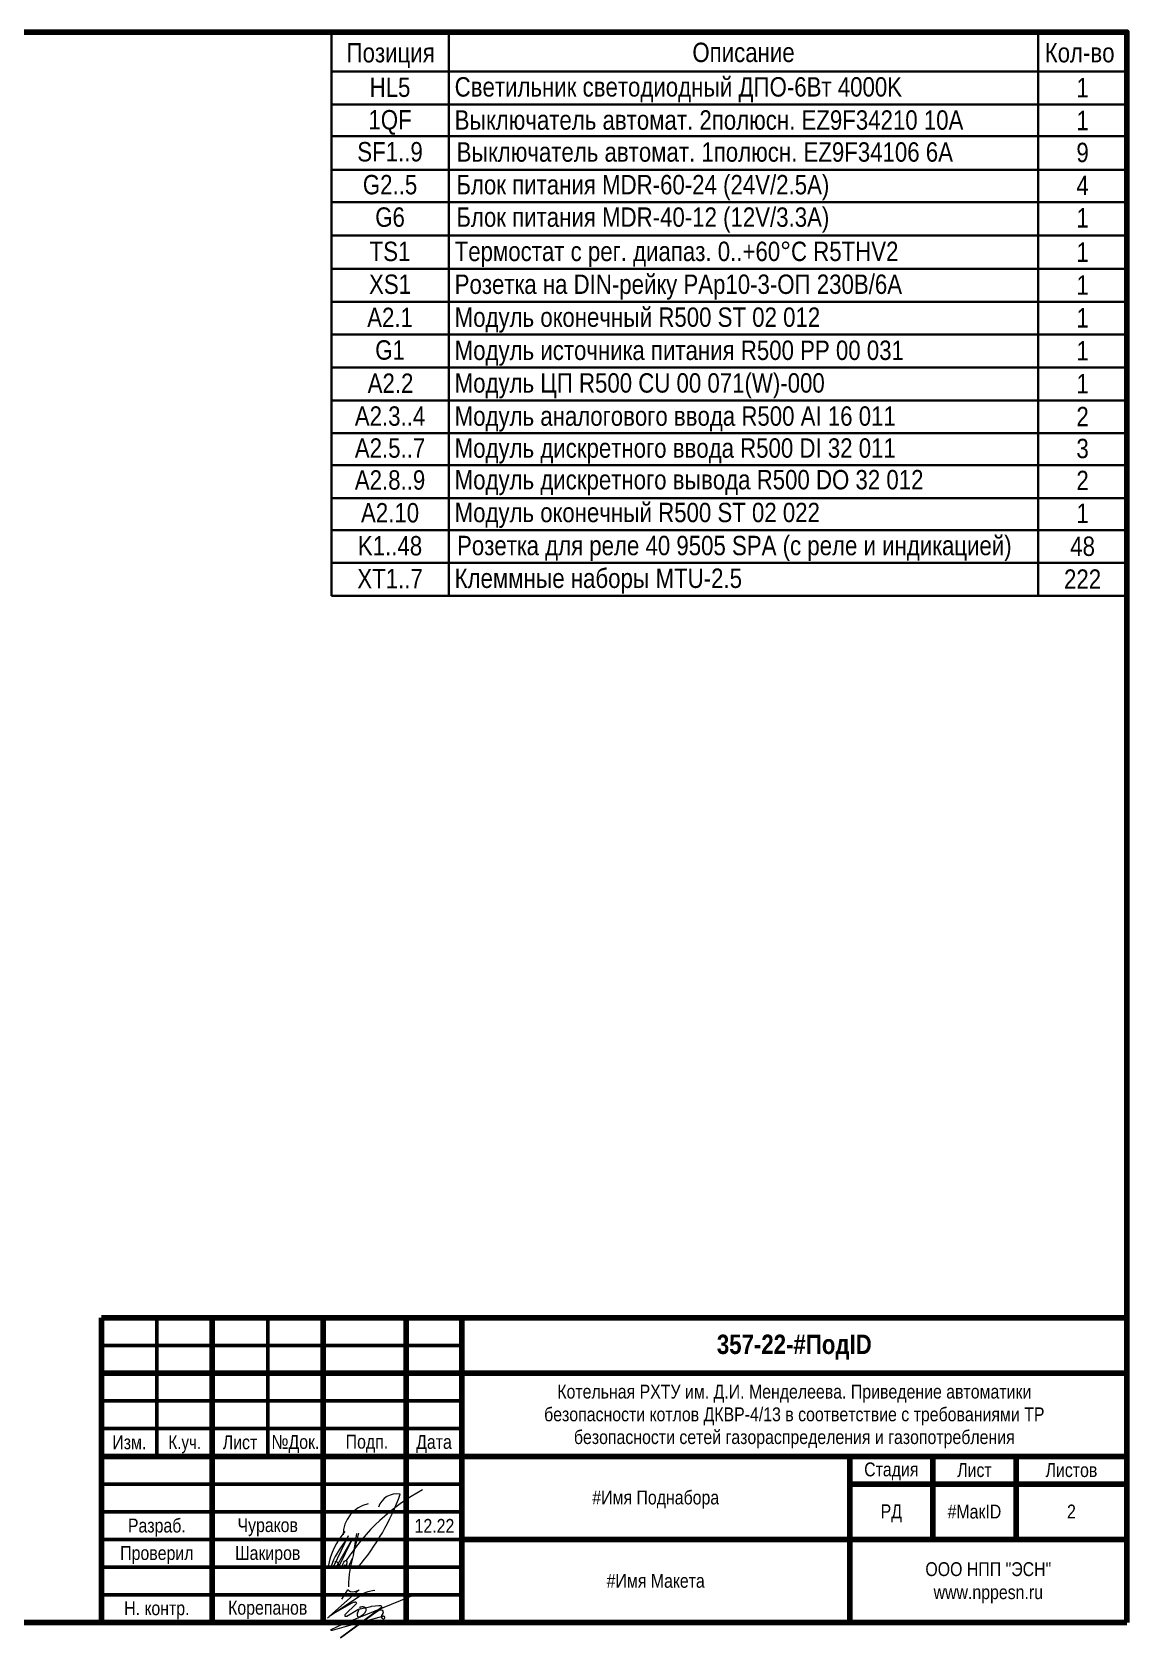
# Model space of a CAD drawing. Header units: millimetres. Extents: x -6000 to 26000, y -6000 to 26000.
# Drawn here: x 217.5 to 415, y -4752.1 to -4462.4 of the extents above; entities that cross this region are included whole.
import ezdxf

# ---------------------------------------------------------------- set-up
doc = ezdxf.new("R2010")
doc.units = ezdxf.units.MM
doc.header["$MEASUREMENT"] = 0
for name, color, linetype, lineweight in [('0_Ном._пера__1', 7, 'Continuous', 15), ('0_Ном._пера__241', 7, 'Continuous', 50), ('0_Ном._пера__246', 7, 'Continuous', 100), ('2D - Общий_Ном._пера__21', 7, 'Continuous', 30), ('Аннотация - Текст_Ном._пера__1', 7, 'Continuous', 15)]:
    doc.layers.add(name, color=color, linetype=linetype, lineweight=lineweight)
doc.layers.add('0_Ном._пера__9', color=7, linetype='Continuous', lineweight=15, true_color=0x3dad99)
doc.styles.add('СГЕНЕРИР_СТИЛЬ_1', font='')
doc.styles.add('СГЕНЕРИР_СТИЛЬ_4', font='')
doc.styles.get('СГЕНЕРИР_СТИЛЬ_1').set_extended_font_data('Arial Narrow')
doc.styles.get('СГЕНЕРИР_СТИЛЬ_4').set_extended_font_data('Arial Narrow', bold=True)

msp = doc.modelspace()

# ---------------------------------------------------------------- linework, layer by layer
at = {"layer": '0_Ном._пера__241', "color": 7, "linetype": 'Continuous', "lineweight": 50}
for p, q in [((240, -4694.38), (240, -4719.38)), ((260, -4694.38), (260, -4719.38)), ((230, -4699.38), (295, -4699.38)), ((230, -4709.38), (295, -4709.38)), ((295, -4714.38), (230, -4714.38)), ((295, -4724.38), (230, -4724.38)), ((295, -4729.38), (230, -4729.38)), ((295, -4734.38), (230, -4734.38)), ((295, -4739.38), (230, -4739.38)), ((295, -4744.38), (230, -4744.38))]:
    msp.add_line(p, q, dxfattribs=at)
at = {"layer": '0_Ном._пера__246', "color": 7, "linetype": 'Continuous', "lineweight": 100}
for p, q in [((415, -4694.38), (230, -4694.38)), ((230, -4694.38), (230, -4749.38)), ((250, -4694.38), (250, -4749.38)), ((270, -4694.38), (270, -4749.38)), ((285, -4694.38), (285, -4749.38)), ((295, -4694.38), (295, -4749.38)), ((415, -4704.38), (230, -4704.38)), ((415, -4719.38), (230, -4719.38)), ((365, -4749.38), (365, -4719.38)), ((380, -4719.38), (380, -4734.38)), ((395, -4719.38), (395, -4734.38)), ((415, -4724.38), (365, -4724.38)), ((415, -4734.38), (295, -4734.38))]:
    msp.add_line(p, q, dxfattribs=at)
at = {"layer": '0_Ном._пера__246', "color": 7, "linetype": 'Continuous', "lineweight": 100, "flags": 128}
msp.add_lwpolyline([(415, -4749.38), (415, -4462.38), (20, -4462.38), (20, -4749.38)], close=True, dxfattribs=at)
at = {"layer": '0_Ном._пера__9', "color": 135, "linetype": 'Continuous', "lineweight": 15, "true_color": 0x3dad99}
for p, q in [((274.54, -4733.72), (271.86, -4739.27)), ((272.35, -4739.37), (275.1, -4734.58)), ((275.1, -4734.58), (272.84, -4739.27)), ((275.49, -4737.01), (276.47, -4733.25)), ((275.49, -4737.01), (276.07, -4733.28)), ((273.33, -4739.37), (273.51, -4739.05)), ((274.27, -4738.44), (274.13, -4739.48)), ((274.53, -4739.53), (275.27, -4737.78))]:
    msp.add_line(p, q, dxfattribs=at)
at = {"layer": '0_Ном._пера__9', "color": 135, "linetype": 'Continuous', "lineweight": 15, "true_color": 0x3dad99, "flags": 128}
for points in [[(273.37, -4745.13), (274.48, -4743.5, -0.414214), (274.51, -4743.5), (274.64, -4743.59, 0.267949), (275.98, -4743.69), (276.48, -4743.45, -0.775573), (276.51, -4743.48), (271.17, -4748.22), (270.81, -4748.57), (270.95, -4748.43, 0.030067), (271.39, -4748.06), (276.91, -4744.37, -0.091908), (278.11, -4743.78), (279.12, -4743.51, -0.933541), (279.19, -4743.63)], [(271.87, -4747.75), (275.11, -4745.9, -0.08719), (275.64, -4745.67), (275.75, -4745.64, -0.702393), (275.98, -4745.98), (273.94, -4748.01, 0.136086), (273.9, -4748.12, 0.443716), (274.02, -4748.25), (274.18, -4748.25, 0.161222), (274.25, -4748.23), (276.29, -4747.03, -0.026522), (276.38, -4746.97, -0.768791), (276.46, -4747.04), (276.23, -4747.48, 0.105043), (276.11, -4747.89, 0.43472), (276.54, -4748.35, 0.16132), (276.66, -4748.31), (277.28, -4747.85, 0.102211), (277.56, -4747.54), (277.58, -4747.5, -0.023478), (277.62, -4747.44, 0.197304), (277.75, -4746.88, 0.161257), (277.69, -4746.77, 0.094433), (277.46, -4746.62), (277.44, -4746.61, 0.083774), (277.2, -4746.55, 0.05387), (276.8, -4746.57, 0.985858), (276.69, -4746.89), (278.65, -4746.45, -0.027151), (278.73, -4746.44), (280.02, -4746.3, -0.046388), (280.15, -4746.3), (280.38, -4746.31, -0.65616), (280.5, -4746.67), (273.14, -4752.14), (279.32, -4747.64), (280.16, -4747.09), (280.27, -4747.07, -0.038414), (280.38, -4747.06), (280.48, -4747.06), (280.5, -4747.07, -0.402341), (280.8, -4747.67, 0.020676), (280.78, -4747.73), (280.55, -4748.11, 0.467701), (280.83, -4748.72, 0.131652), (281.07, -4748.63, 0.726247), (280.97, -4748.26), (280.88, -4748.24, 0.115506), (280.74, -4748.26), (274.6, -4749.97), (271.6, -4750.8), (271.48, -4750.79, -0.747293), (271.44, -4750.64), (273.5, -4749.66), (286.93, -4744.19)]]:
    msp.add_lwpolyline(points, format="xyb", dxfattribs=at)
at = {"layer": '0_Ном._пера__9', "color": 135, "linetype": 'Continuous', "lineweight": 15, "true_color": 0x3dad99}
for centre, radius, start, end in [((306.41, -4759.21), 38.51, 118.6981, 146.8966), ((279.27, -4733.52), 5.66, 101.6434, 180.3746), ((243.78, -4711.87), 42.61, 319.6537, 340.3805), ((283.34, -4729.65), 3.52, 80.6082, 161.7985), ((283.79, -4741.61), 13.12, 138.6736, 169.7126), ((286.05, -4744.62), 15.59, 139.9163, 160.3208), ((296.11, -4743.25), 21.55, 163.167, 179.0964), ((272.19, -4739.07), 0.668, 353.3227, 96.6773), ((273.35, -4738.76), 0.661, 268.7016, 341.1724)]:
    msp.add_arc(centre, radius, start, end, dxfattribs=at)
msp.add_ellipse((273.9, -4738.83), major_axis=(0.248, 0.662), ratio=0.421875, dxfattribs=at)
at = {"layer": '2D - Общий_Ном._пера__21', "color": 7, "linetype": 'Continuous', "lineweight": 30}
for p, q in [((271.49, -4462.38), (271.49, -4564.1)), ((271.49, -4462.38), (415, -4462.38)), ((292.66, -4462.38), (292.66, -4564.1)), ((399.02, -4462.38), (399.02, -4564.1)), ((415, -4462.38), (415, -4564.1)), ((271.49, -4469.48), (415, -4469.48)), ((271.49, -4475.41), (415, -4475.41)), ((271.49, -4481.18), (415, -4481.18)), ((271.49, -4487.2), (415, -4487.2)), ((271.49, -4493.06), (415, -4493.06)), ((271.49, -4499.07), (415, -4499.07)), ((271.49, -4505.09), (415, -4505.09)), ((271.49, -4511.03), (415, -4511.03)), ((271.49, -4516.96), (415, -4516.96)), ((271.49, -4522.9), (415, -4522.9)), ((271.49, -4528.83), (415, -4528.83)), ((271.49, -4534.77), (415, -4534.77)), ((271.49, -4540.53), (415, -4540.53)), ((271.49, -4546.45), (415, -4546.45)), ((271.49, -4552.23), (415, -4552.23)), ((271.49, -4558.17), (415, -4558.17)), ((271.49, -4564.1), (415, -4564.1))]:
    msp.add_line(p, q, dxfattribs=at)

# ---------------------------------------------------------------- texts
at = {"layer": '0_Ном._пера__1', "color": 7, "linetype": 'Continuous', "lineweight": 15, "attachment_point": 5}
for s, insert, char_height, style in [('\\A1;{\\pqc;\\fArial Narrow|b1|i0|c204|p34;357-22\\fArial Narrow|b1|i0|c204|p34;-\\fArial Narrow|b1|i0|c204|p34;#ПодID}', (355, -4699.67), 3.5, 'СГЕНЕРИР_СТИЛЬ_4'), ('\\A1;{\\pqc;\\fArial Narrow|b0|i0|c204|p34;Изм.}', (235.04, -4716.86), 2.5, 'СГЕНЕРИР_СТИЛЬ_1'), ('\\A1;{\\W0.950000x;\\pqc;\\fArial Narrow|b0|i0|c204|p34;К.уч.}', (245.04, -4717.21), 2.5, 'СГЕНЕРИР_СТИЛЬ_1'), ('\\A1;{\\pqc;\\fArial Narrow|b0|i0|c204|p34;Лист}', (255, -4716.86), 2.5, 'СГЕНЕРИР_СТИЛЬ_1'), ('\\A1;{\\pqc;\\fArial Narrow|b0|i0|c204|p34;№Док.}', (265, -4717.14), 2.5, 'СГЕНЕРИР_СТИЛЬ_1'), ('\\A1;{\\pqc;\\fArial Narrow|b0|i0|c204|p34; Подп.}', (277.5, -4717.1), 2.5, 'СГЕНЕРИР_СТИЛЬ_1'), ('\\A1;{\\pqc;\\fArial Narrow|b0|i0|c204|p34;Дата}', (290, -4717.14), 2.5, 'СГЕНЕРИР_СТИЛЬ_1'), ('\\A1;{\\pqc;\\fArial Narrow|b0|i0|c204|p34;Стадия}', (372.5, -4722.1), 2.5, 'СГЕНЕРИР_СТИЛЬ_1'), ('\\A1;{\\pqc;\\fArial Narrow|b0|i0|c204|p34;Лист}', (387.5, -4721.88), 2.5, 'СГЕНЕРИР_СТИЛЬ_1'), ('\\A1;{\\pqc;\\fArial Narrow|b0|i0|c204|p34;Листов}', (405, -4721.88), 2.5, 'СГЕНЕРИР_СТИЛЬ_1'), ('\\A1;{\\pqc;\\fArial Narrow|b0|i0|c204|p34;#Имя Поднабора}', (330, -4727.18), 2.5, 'СГЕНЕРИР_СТИЛЬ_1'), ('\\A1;{\\pqc;\\fArial Narrow|b0|i0|c204|p34;РД}', (372.5, -4729.66), 2.5, 'СГЕНЕРИР_СТИЛЬ_1'), ('\\A1;{\\pqc;\\fArial Narrow|b0|i0|c204|p34;#МакID}', (387.5, -4729.36), 2.5, 'СГЕНЕРИР_СТИЛЬ_1'), ('\\A1;{\\pqc;\\fArial Narrow|b0|i0|c204|p34;#Имя Макета}', (330, -4741.86), 2.5, 'СГЕНЕРИР_СТИЛЬ_1')]:
    msp.add_mtext(s, dxfattribs=dict(at, insert=insert, char_height=char_height, style=style))
at = {"layer": '0_Ном._пера__1', "color": 7, "linetype": 'Continuous', "lineweight": 15, "insert": (355, -4712.18), "char_height": 2.5, "width": 102.1134, "attachment_point": 5, "line_spacing_factor": 0.984993, "style": 'СГЕНЕРИР_СТИЛЬ_1'}
msp.add_mtext('\\A1;{\\pqc;\\fArial Narrow|b0|i0|c204|p34;Котельная РХТУ им. Д.И. Менделеева. Приведение автоматики безопасности котлов ДКВР-4/13 в соответствие с требованиями ТР безопасности сетей газораспределения и газопотребления}', dxfattribs=at)
at = {"layer": '0_Ном._пера__1', "color": 7, "linetype": 'Continuous', "lineweight": 15, "insert": (390, -4742.19), "char_height": 2.5, "attachment_point": 5, "line_spacing_factor": 0.996855, "style": 'СГЕНЕРИР_СТИЛЬ_1'}
msp.add_mtext('\\A1;{\\pqc;\\fArial Narrow|b0|i0|c204|p34;ООО НПП "ЭСН"\\P\\pqc;\\fArial Narrow|b0|i0|c204|p34;www.nppesn.ru}', dxfattribs=at)
at = {"layer": 'Аннотация - Текст_Ном._пера__1', "color": 7, "linetype": 'Continuous', "lineweight": 15, "style": 'СГЕНЕРИР_СТИЛЬ_1'}
for s, insert, char_height, attachment_point in [('\\A1;{\\pqc;\\fArial Narrow|b0|i0|c204|p34;Позиция}', (282.18, -4464.34), 3.5, 2), ('\\A1;{\\pqc;\\fArial Narrow|b0|i0|c204|p34;Описание}', (345.84, -4464.28), 3.5, 2), ('\\A1;{\\pqc;\\fArial Narrow|b0|i0|c204|p34;Кол\\fArial Narrow|b0|i0|c204|p34;-во}', (406.48, -4464.33), 3.5, 2), ('\\A1;{\\pqc;\\fArial Narrow|b0|i0|c204|p34;HL5}', (282.07, -4470.57), 3.5, 2), ('\\A1;{\\pql;\\fArial Narrow|b0|i0|c204|p34;Светильник светодиодный ДПО-6Вт 4000K}', (293.73, -4470.51), 3.5, 1), ('\\A1;{\\pqc;\\fArial Narrow|b0|i0|c204|p34;1}', (407.01, -4470.64), 3.5, 2), ('\\A1;{\\pqc;\\fArial Narrow|b0|i0|c204|p34;1\\fArial Narrow|b0|i0|c204|p34;QF}', (282.07, -4476.44), 3.5, 2), ('\\A1;{\\pql;\\fArial Narrow|b0|i0|c204|p34;Выключатель автомат. 2полюсн. EZ9F34210 10А}', (293.73, -4476.49), 3.5, 1), ('\\A1;{\\pqc;\\fArial Narrow|b0|i0|c204|p34;1}', (407.01, -4476.58), 3.5, 2), ('\\A1;{\\pqc;\\fArial Narrow|b0|i0|c204|p34;SF1..\\fArial Narrow|b0|i0|c204|p34;9}', (282.07, -4482.21), 3.5, 2), ('\\A1;{\\pqc;\\fArial Narrow|b0|i0|c204|p34;Выключатель автомат. 1полюсн. EZ9F34106 6A}', (338.86, -4482.26), 3.5, 2), ('\\A1;{\\pqc;\\fArial Narrow|b0|i0|c204|p34;9}', (407.01, -4482.34), 3.5, 2), ('\\A1;{\\pqc;\\fArial Narrow|b0|i0|c204|p34;G2..5}', (282.07, -4488.15), 3.5, 2), ('\\A1;{\\pqc;\\fArial Narrow|b0|i0|c204|p34;Блок питания MDR-60-24\\fArial Narrow|b0|i0|c204|p34; (24V/2.5A)}', (327.68, -4488.15), 3.5, 2), ('\\A1;{\\pqc;\\fArial Narrow|b0|i0|c204|p34;4}', (407.01, -4488.29), 3.5, 2), ('\\A1;{\\pqc;\\fArial Narrow|b0|i0|c204|p34;G\\fArial Narrow|b0|i0|c204|p34;6}', (282.07, -4494.01), 3.5, 2), ('\\A1;{\\pqc;\\fArial Narrow|b0|i0|c204|p34;Блок питания MDR-40-12 (\\fArial Narrow|b0|i0|c204|p34;12\\fArial Narrow|b0|i0|c204|p34;V/\\fArial Narrow|b0|i0|c204|p34;3.3\\fArial Narrow|b0|i0|c204|p34;A)}', (327.68, -4494.01), 3.5, 2), ('\\A1;{\\pqc;\\fArial Narrow|b0|i0|c204|p34;1}', (407.01, -4494.14), 3.5, 2), ('\\A1;{\\pqc;\\fArial Narrow|b0|i0|c204|p34;TS1}', (282.07, -4500.19), 3.5, 2), ('\\A1;{\\pql;\\fArial Narrow|b0|i0|c204|p34;Термостат с рег. диапаз. 0..+60°С R5THV2}', (293.73, -4500.19), 3.5, 1), ('\\A1;{\\pqc;\\fArial Narrow|b0|i0|c204|p34;1}', (407.01, -4500.33), 3.5, 2), ('\\A1;{\\pqc;\\fArial Narrow|b0|i0|c204|p34;XS1}', (282.07, -4506.12), 3.5, 2), ('\\A1;{\\pql;\\fArial Narrow|b0|i0|c204|p34;Розетка на DIN-рейку PAp10-3-ОП 230В/6А}', (293.73, -4506.12), 3.5, 1), ('\\A1;{\\pqc;\\fArial Narrow|b0|i0|c204|p34;1}', (407.01, -4506.26), 3.5, 2), ('\\A1;{\\pqc;\\fArial Narrow|b0|i0|c204|p34;A2.1}', (282.07, -4512.11), 3.5, 2), ('\\A1;{\\pql;\\fArial Narrow|b0|i0|c204|p34;Модуль оконечный\\fArial Narrow|b0|i0|c204|p34; R500 ST 02 012}', (293.73, -4512.06), 3.5, 1), ('\\A1;{\\pqc;\\fArial Narrow|b0|i0|c204|p34;1}', (407.01, -4512.19), 3.5, 2), ('\\A1;{\\pqc;\\fArial Narrow|b0|i0|c204|p34;G1}', (282.07, -4517.99), 3.5, 2), ('\\A1;{\\pql;\\fArial Narrow|b0|i0|c204|p34;Модуль источника питания R500 PP 00 031}', (293.73, -4518.04), 3.5, 1), ('\\A1;{\\pqc;\\fArial Narrow|b0|i0|c204|p34;1}', (407.01, -4518.13), 3.5, 2), ('\\A1;{\\pqc;\\fArial Narrow|b0|i0|c204|p34;A2.\\fArial Narrow|b0|i0|c204|p34;2}', (282.16, -4523.98), 3.5, 2), ('\\A1;{\\pql;\\fArial Narrow|b0|i0|c204|p34;Модуль ЦП R500 CU 00 071(W)-000}', (293.73, -4523.93), 3.5, 1), ('\\A1;{\\pqc;\\fArial Narrow|b0|i0|c204|p34;1}', (407.01, -4524.06), 3.5, 2), ('\\A1;{\\pqc;\\fArial Narrow|b0|i0|c204|p34;A2.3..4}', (282.07, -4529.91), 3.5, 2), ('\\A1;{\\pql;\\fArial Narrow|b0|i0|c204|p34;Модуль аналогового ввода R500 AI 16 011}', (293.73, -4529.91), 3.5, 1), ('\\A1;{\\pqc;\\fArial Narrow|b0|i0|c204|p34;2}', (407.01, -4530), 3.5, 2), ('\\A1;{\\pqc;\\fArial Narrow|b0|i0|c204|p34;A2.5..7}', (282.07, -4535.68), 3.5, 2), ('\\A1;{\\pql;\\fArial Narrow|b0|i0|c204|p34;Модуль дискретного ввода\\fArial Narrow|b0|i0|c204|p34; R500 DI 32 011}', (293.73, -4535.68), 3.5, 1), ('\\A1;{\\pqc;\\fArial Narrow|b0|i0|c204|p34;3}', (407.01, -4535.76), 3.5, 2), ('\\A1;{\\pqc;\\fArial Narrow|b0|i0|c204|p34;A2.8..9}', (282.07, -4541.44), 3.5, 2), ('\\A1;{\\pql;\\fArial Narrow|b0|i0|c204|p34;Модуль дискретного вывода\\fArial Narrow|b0|i0|c204|p34; R500 DO 32 012}', (293.73, -4541.39), 3.5, 1), ('\\A1;{\\pqc;\\fArial Narrow|b0|i0|c204|p34;2}', (407.01, -4541.53), 3.5, 2), ('\\A1;{\\pqc;\\fArial Narrow|b0|i0|c204|p34;A2.10}', (282.07, -4547.36), 3.5, 2), ('\\A1;{\\pql;\\fArial Narrow|b0|i0|c204|p34;Модуль оконечный R500 ST 02 0\\fArial Narrow|b0|i0|c204|p34;2\\fArial Narrow|b0|i0|c204|p34;2}', (293.73, -4547.31), 3.49712, 1), ('\\A1;{\\pqc;\\fArial Narrow|b0|i0|c204|p34;1}', (407.01, -4547.45), 3.5, 2), ('\\A1;{\\pqc;\\fArial Narrow|b0|i0|c204|p34;K1..48}', (282.07, -4553.31), 3.5, 2), ('\\A1;{\\pqc;\\fArial Narrow|b0|i0|c204|p34;Розетка для реле 40 9505 SPA (с реле и индикацией)}', (344.18, -4553.27), 3.5, 2), ('\\A1;{\\pqc;\\fArial Narrow|b0|i0|c204|p34;48}', (407.01, -4553.4), 3.5, 2), ('\\A1;{\\pqc;\\fArial Narrow|b0|i0|c204|p34;XT1..7}', (282.07, -4559.25), 3.5, 2), ('\\A1;{\\pql;\\fArial Narrow|b0|i0|c204|p34;Клеммные наборы\\fArial Narrow|b0|i0|c204|p34; MTU-2.5}', (293.73, -4559.18), 3.5, 1), ('\\A1;{\\pqc;\\fArial Narrow|b0|i0|c204|p34;2\\fArial Narrow|b0|i0|c204|p34;22}', (407.01, -4559.33), 3.5, 2), ('\\A1;{\\pqc;\\fArial Narrow|b0|i0|c204|p34;2}', (405, -4728.09), 2.5, 2), ('\\A1;{\\pqc;\\fArial Narrow|b0|i0|c204|p34;Разраб.}', (240, -4730.62), 2.5, 2), ('\\A1;{\\pqc;\\fArial Narrow|b0|i0|c204|p34;Чураков}', (260, -4730.54), 2.5, 2), ('\\A1;{\\pqc;\\fArial Narrow|b0|i0|c204|p34;12.22}', (290.08, -4730.68), 2.5, 2), ('\\A1;{\\pqc;\\fArial Narrow|b0|i0|c204|p34;Проверил}', (240, -4735.58), 2.5, 2), ('\\A1;{\\pqc;\\fArial Narrow|b0|i0|c204|p34;Шакиров}', (260, -4735.58), 2.5, 2), ('\\A1;{\\pqc;\\fArial Narrow|b0|i0|c204|p34;Н. контр.}', (240, -4745.54), 2.5, 2), ('\\A1;{\\pqc;\\fArial Narrow|b0|i0|c204|p34;Корепанов}', (260, -4745.45), 2.5, 2)]:
    msp.add_mtext(s, dxfattribs=dict(at, insert=insert, char_height=char_height, attachment_point=attachment_point))

doc.saveas('drawing.dxf')
